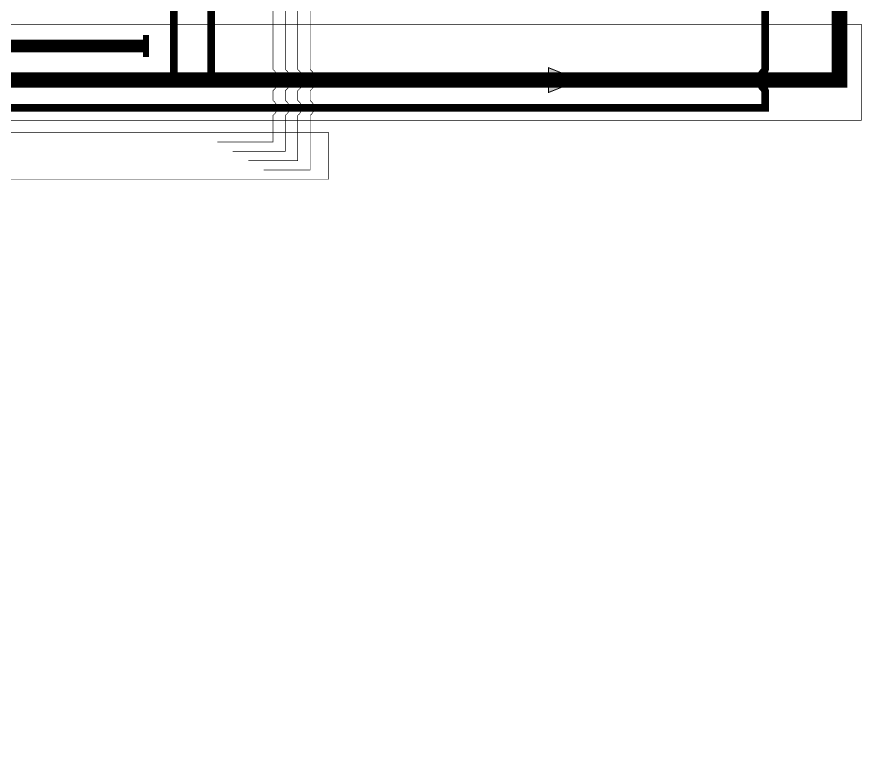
# Model space of a CAD drawing. Header units: millimetres. Extents: x 0 to 2500, y 0 to 1760.
# Drawn here: x 1766.3 to 2041.5, y 1109.7 to 1346.3 of the extents above; entities that cross this region are included whole.
import ezdxf

# ---------------------------------------------------------------- set-up
doc = ezdxf.new("R2010")
doc.units = ezdxf.units.MM
doc.linetypes.add('ACAD_ISO04W100', pattern=[30, 24, -3, 0, -3])
for name, color, linetype in [('Трубы 1020', 7, 'Continuous'), ('Трубы 219', 7, 'Continuous'), ('Трубы 25', 7, 'Continuous'), ('Трубы 426', 7, 'Continuous'), ('Трубы 720', 7, 'Continuous'), ('Штрих пункт.', 7, 'ACAD_ISO04W100')]:
    doc.layers.add(name, color=color, linetype=linetype)

# ---------------------------------------------------------------- blocks, each defined once
blk = doc.blocks.new('Пересеч. 25-325')
at = {"layer": 'Трубы 25', "const_width": 0.2}
blk.add_lwpolyline([(-2.5, 0, -0.236068), (-2.3, -0.1, 0.226986), (0, -1.3, 0.226986), (2.3, -0.1, -0.236068), (2.5, 0)], format="xyb", dxfattribs=at)
blk = doc.blocks.new('Заглушка 720')
at = {"layer": 'Трубы 720', "const_width": 2}
blk.add_lwpolyline([(0, 3.5), (0, -3.5)], dxfattribs=at)
blk = doc.blocks.new('Пересеч. 25-1020')
at = {"layer": 'Трубы 25', "const_width": 0.2}
blk.add_lwpolyline([(-3.5, 0, -0.236068), (-3.3, -0.1, 0.215584), (0, -1.8, 0.215584), (3.3, -0.1, -0.236068), (3.5, 0)], format="xyb", dxfattribs=at)
blk = doc.blocks.new('Стрелка 1020')
at = {"layer": 'Трубы 1020'}
blk.add_hatch(color=256, dxfattribs=at).paths.add_polyline_path([(0, -4), (10, 0), (0, 4)])
at = {"layer": 'Трубы 1020', "const_width": 0.3}
blk.add_lwpolyline([(0, -4), (0, 4), (10, 0)], close=True, dxfattribs=at)
blk = doc.blocks.new('Пересеч. 426-720')
at = {"layer": 'Трубы 426', "const_width": 2.5}
blk.add_lwpolyline([(-4, 0, -0.205258), (-2.6, -0.6, 0.207682), (0, -1.7, 0.207682), (2.6, -0.6, -0.205258), (4, 0)], format="xyb", dxfattribs=at)

msp = doc.modelspace()

# ---------------------------------------------------------------- linework, layer by layer
at = {"layer": 'Трубы 1020', "const_width": 5}
msp.add_lwpolyline([(1285, 828), (1285, 1326), (2032, 1326), (2032, 1563), (2039, 1563)], dxfattribs=at)
at = {"layer": 'Трубы 219'}
msp.add_lwpolyline([(1276, 1474, 1.5, 1.5, 0), (1889, 1474, 2.5, 2.5, 0), (1889, 1420, 2.5, 2.5, 0), (1829, 1420, 2.5, 2.5, 0), (1829, 1326, 0, 0, 0)], format="xyseb", dxfattribs=at)
at = {"layer": 'Трубы 25', "const_width": 0.2}
for points in [[(1849, 1329.5), (1849, 1349)], [(1853, 1329.5), (1853, 1349)], [(1857, 1329.5), (1857, 1349)], [(1861, 1329.5), (1861, 1349)], [(1849, 1319.5), (1849, 1322.5)], [(1853, 1319.5), (1853, 1322.5)], [(1857, 1319.5), (1857, 1322.5)], [(1861, 1319.5), (1861, 1322.5)], [(1831, 1306), (1849, 1306), (1849, 1314.5)], [(1836, 1303), (1853, 1303), (1853, 1314.5)], [(1841, 1300), (1857, 1300), (1857, 1314.5)], [(1846, 1297), (1861, 1297), (1861, 1314.5)]]:
    msp.add_lwpolyline(points, dxfattribs=at)
at = {"layer": 'Трубы 426'}
for points in [[(2032, 1501, 2.5, 2.5, 0), (2008, 1501, 2.5, 2.5, 0), (2008, 1330, 2.5, 2.5, 0)], [(2008, 1322, 2.5, 2.5, 0), (2008, 1317, 2.5, 2.5, 0), (1293, 1317, 2.5, 2.5, 0), (1293, 715, 2.5, 2.5, 0), (1288.5, 715, 0, 0, 0)]]:
    msp.add_lwpolyline(points, format="xyseb", dxfattribs=at)
at = {"layer": 'Трубы 426', "const_width": 2.5}
msp.add_lwpolyline([(1797, 1450), (1797, 1438), (1817, 1438), (1817, 1326)], dxfattribs=at)
at = {"layer": 'Трубы 720', "const_width": 4}
msp.add_lwpolyline([(1808, 1337), (1689, 1337), (1689, 1425), (1633, 1425)], dxfattribs=at)
at = {"layer": 'Штрих пункт.', "const_width": 0.2}
msp.add_lwpolyline([(2039, 1313), (2039, 1344), (1256, 1344), (1256, 883), (1300, 883), (1300, 1313)], close=True, dxfattribs=at)
at = {"layer": 'Штрих пункт.'}
msp.add_lwpolyline([(1128, 933, 0.2, 0.2, 0), (1128, 928, 0.2, 0.2, 0), (1305, 928, 0.2, 0.2, 0), (1305, 1309, 0.2, 0.2, 0), (1867, 1309, 0.2, 0.2, 0), (1867, 1294, 0.2, 0.2, 0), (1320, 1294, 0.2, 0.2, 0), (1320, 908, 0.2, 0.2, 0), (914, 908, 0.2, 0.2, 0), (914, 933, 0, 0, 0)], format="xyseb", dxfattribs=at)

# ---------------------------------------------------------------- block references
at = {"layer": 'Трубы 1020'}
msp.add_blockref('Стрелка 1020', (1938, 1326), dxfattribs=at)
at = {"layer": 'Трубы 25', "rotation": 90}
for name, p in [('Пересеч. 25-1020', (1849, 1326)), ('Пересеч. 25-1020', (1853, 1326)), ('Пересеч. 25-1020', (1857, 1326)), ('Пересеч. 25-1020', (1861, 1326)), ('Пересеч. 25-325', (1849, 1317)), ('Пересеч. 25-325', (1853, 1317)), ('Пересеч. 25-325', (1857, 1317)), ('Пересеч. 25-325', (1861, 1317))]:
    msp.add_blockref(name, p, dxfattribs=at)
at = {"layer": 'Трубы 426', "rotation": 270}
msp.add_blockref('Пересеч. 426-720', (2008, 1326), dxfattribs=at)
at = {"layer": 'Трубы 720'}
msp.add_blockref('Заглушка 720', (1808, 1337), dxfattribs=at)

doc.saveas('drawing.dxf')
